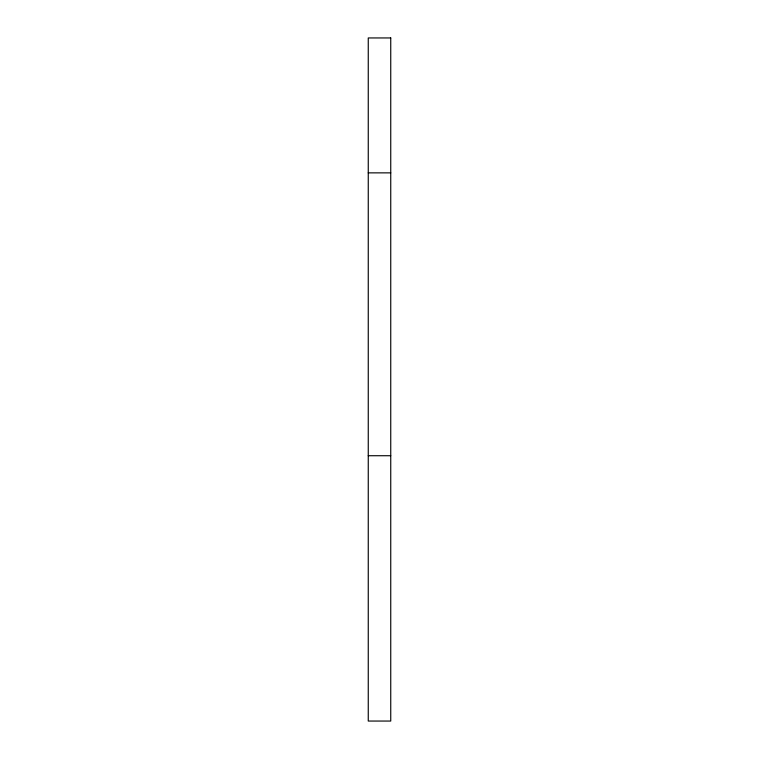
<?xml version="1.0" encoding="UTF-8"?>
<svg xmlns="http://www.w3.org/2000/svg" width="759" height="759" viewBox="0 0 759 759"><rect width="100%" height="100%" fill="white"/><g stroke="black" fill="none" stroke-linecap="round" stroke-linejoin="round"><path stroke-width="1.14" d="M368.257 172.862L390.743 172.862M368.257 455.723L390.743 455.723M390.743 37.95L368.257 37.95L368.257 721.05L390.743 721.05L390.743 37.95"/></g></svg>
